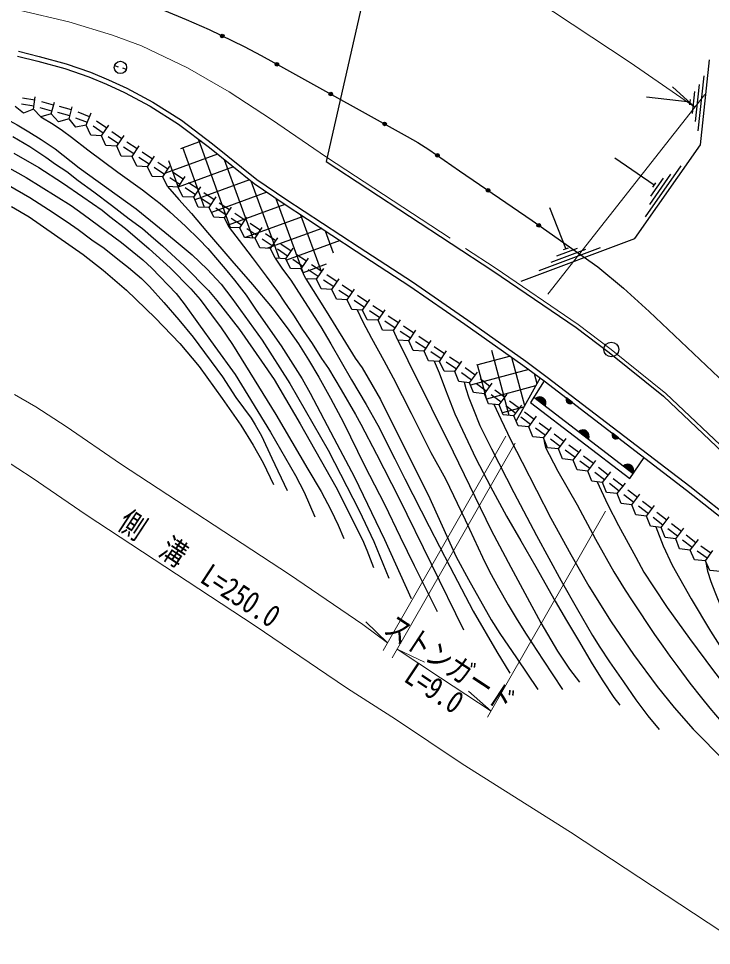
# Model space of a CAD drawing. Units: millimetres, scale not verified. Extents: x 40000 to 680000, y 20000 to 380000.
# Drawn here: x 202876 to 259153, y 243510 to 318804 of the extents above; entities that cross this region are included whole.
import ezdxf
from ezdxf.enums import TextEntityAlignment as Align

# ---------------------------------------------------------------- set-up
doc = ezdxf.new("R2010")
doc.units = ezdxf.units.MM
doc.header["$LTSCALE"] = 1000
doc.linetypes.add('CHAIN', pattern=[18.5, 12, -1.5, 3.5, -1.5])
for name, color, linetype, lineweight in [('M-BGD', 7, 'Continuous', 25), ('M-BMK', 2, 'CHAIN', 13), ('M-BMK-ROW', 30, 'Continuous', 25), ('M-BMK-SRVR', 3, 'Continuous', 25), ('M-STR-HTXT', 7, 'Continuous', 13)]:
    doc.layers.add(name, color=color, linetype=linetype, lineweight=lineweight)
doc.styles.add('ＭＳ ゴシック', font='')
doc.styles.get('ＭＳ ゴシック').set_extended_font_data('MS Gothic')

msp = doc.modelspace()

# ---------------------------------------------------------------- hatches: boundary and pattern name
at = {"layer": 'M-BGD'}
for points in [[(219285, 317451, -0.41421), (219486, 317521, -0.41421), (219556, 317321, -1)], [(223728, 315160, -0.41421), (223932, 315219, -0.41421), (223991, 315015, -1)], [(228104, 312741, -0.41421), (228308, 312800, -0.41421), (228367, 312596, -1)], [(232479, 310320, -0.41421), (232683, 310378, -0.41421), (232741, 310174, -1)], [(236776, 307769, -0.41421), (236985, 307805, -0.41421), (237021, 307596, -1)], [(240886, 304922, -0.41421), (241094, 304961, -0.41421), (241133, 304752, -1)], [(245008, 302092, -0.41421), (245217, 302128, -0.41421), (245253, 301919, -1)], [(244877, 287942, -0.82183), (245663, 287339)], [(247378, 287984), (247875, 287603, -0.84072)], [(248377, 285258, -0.82183), (249163, 284655)], [(251110, 285121), (251606, 284740, -0.84072)], [(252008, 282473, -0.82183), (252794, 281869)]]:
    msp.add_hatch(color=256, dxfattribs=at).paths.add_polyline_path(points)

# ---------------------------------------------------------------- linework, layer by layer
for p, q in [((210669, 314984), (210980, 314889)), ((211315, 314787), (211625, 314691)), ((258073, 309677), (258549, 314151)), ((257854, 310454), (258172, 313438)), ((257620, 311083), (257810, 312873)), ((204116, 311688), (203127, 311838)), ((204191, 312183), (203202, 312332)), ((204078, 311441), (204229, 312436)), ((205721, 311776), (204756, 312036)), ((205527, 311052), (205786, 312018)), ((257416, 312009), (253890, 312411)), ((257394, 311801), (257439, 312218)), ((203269, 311109), (202595, 311666)), ((204078, 311441), (203269, 311109)), ((204686, 310812), (204078, 311441)), ((205592, 311293), (204626, 311553)), ((205527, 311052), (204686, 310812)), ((206134, 310422), (205527, 311052)), ((207040, 310904), (206075, 311163)), ((207170, 311387), (206204, 311646)), ((206975, 310662), (207235, 311628)), ((208644, 310831), (207709, 311186)), ((208378, 310130), (208766, 311153)), ((206975, 310662), (206134, 310422)), ((207517, 309975), (206975, 310662)), ((208466, 310363), (207532, 310718)), ((210038, 309894), (209215, 310462)), ((208378, 310130), (207517, 309975)), ((208739, 309333), (208378, 310130)), ((209754, 309483), (208931, 310051)), ((209612, 309277), (210216, 310151)), ((211272, 309042), (210449, 309610)), ((209612, 309277), (208739, 309333)), ((209973, 308480), (209612, 309277)), ((210988, 308630), (210165, 309199)), ((210846, 308424), (211450, 309299)), ((212511, 308222), (211677, 308774)), ((217719, 308830), (216027, 308214)), ((217460, 309027), (220077, 301835)), ((210846, 308424), (209973, 308480)), ((211223, 307635), (210846, 308424)), ((212235, 307805), (211401, 308357)), ((212097, 307596), (212667, 308458)), ((216181, 308363), (217960, 303474)), ((212097, 307596), (211223, 307635)), ((212474, 306807), (212097, 307596)), ((213485, 306977), (212652, 307529)), ((213761, 307394), (212928, 307946)), ((213347, 306768), (213917, 307629)), ((219046, 307793), (214802, 306248)), ((215054, 307282), (215843, 305113)), ((219589, 307354), (221911, 300976)), ((254504, 305279), (251308, 307470)), ((213347, 306768), (212474, 306807)), ((213724, 305979), (213347, 306768)), ((214736, 306149), (213902, 306701)), ((215012, 306566), (214178, 307118)), ((214598, 305941), (215168, 306801)), ((220344, 306745), (215851, 305109)), ((253797, 302694), (256687, 306834)), ((214598, 305941), (213724, 305979)), ((214975, 305151), (214598, 305941)), ((215987, 305321), (215153, 305873)), ((216263, 305738), (215429, 306290)), ((215849, 305113), (216419, 305973)), ((221642, 305697), (217198, 304079)), ((254137, 303706), (255854, 306166)), ((254235, 304370), (255265, 305846)), ((215849, 305113), (214975, 305151)), ((216226, 304323), (215849, 305113)), ((217238, 304493), (216404, 305045)), ((217514, 304910), (216680, 305462)), ((217100, 304285), (217670, 305145)), ((221742, 305615), (224032, 299326)), ((254384, 305107), (254624, 305452)), ((217100, 304285), (216226, 304323)), ((217477, 303495), (217100, 304285)), ((218489, 303665), (217655, 304217)), ((218765, 304082), (217931, 304634)), ((218351, 303457), (218920, 304317)), ((223053, 304690), (218545, 303049)), ((223780, 304194), (225958, 298211)), ((218351, 303457), (217477, 303495)), ((218728, 302667), (218351, 303457)), ((220015, 303254), (219181, 303806)), ((219601, 302629), (220171, 303489)), ((224511, 303700), (219892, 302019)), ((219739, 302837), (218905, 303389)), ((221266, 302426), (220432, 302978)), ((226006, 302724), (221287, 301006)), ((225783, 302869), (227477, 298215)), ((247333, 300116), (246016, 303416)), ((219601, 302629), (218728, 302667)), ((219978, 301839), (219601, 302629)), ((220990, 302009), (220156, 302561)), ((220852, 301801), (221422, 302661)), ((222516, 301590), (221685, 302146)), ((220852, 301801), (219978, 301839)), ((221225, 301009), (220852, 301801)), ((222238, 301174), (221407, 301730)), ((222099, 300966), (222676, 301829)), ((223762, 300755), (222931, 301312)), ((227500, 301747), (223096, 300144)), ((227778, 301566), (228427, 299783)), ((222099, 300966), (221225, 301009)), ((222472, 300175), (222099, 300966)), ((223484, 300340), (222653, 300896)), ((223345, 300132), (223923, 300995)), ((225009, 299921), (224178, 300477)), ((228994, 300771), (224644, 299187)), ((223345, 300132), (222472, 300175)), ((223718, 299341), (223345, 300132)), ((224731, 299506), (223900, 300062)), ((224592, 299298), (225169, 300161)), ((245171, 298342), (250128, 300205)), ((246140, 299027), (248948, 300082)), ((246596, 299519), (248281, 300152)), ((247136, 300042), (247529, 300190)), ((224592, 299298), (223718, 299341)), ((224965, 298507), (224592, 299298)), ((225978, 298671), (225147, 299228)), ((226256, 299087), (225425, 299643)), ((225839, 298464), (226416, 299327)), ((225839, 298464), (224965, 298507)), ((226212, 297673), (225839, 298464)), ((227869, 298841), (225984, 298155)), ((227224, 297837), (226393, 298393)), ((227502, 298253), (226671, 298809)), ((227085, 297629), (227663, 298492)), ((227085, 297629), (226212, 297673)), ((227458, 296838), (227085, 297629)), ((228471, 297003), (227640, 297559)), ((228749, 297418), (227918, 297975)), ((228332, 296795), (228909, 297658)), ((228332, 296795), (227458, 296838)), ((228705, 296004), (228332, 296795)), ((229717, 296169), (228886, 296725)), ((229996, 296584), (229164, 297140)), ((229578, 295961), (230156, 296824)), ((229578, 295961), (228705, 296004)), ((229951, 295170), (229578, 295961)), ((231242, 295750), (230411, 296306)), ((230825, 295127), (231403, 295990)), ((230825, 295127), (229951, 295170)), ((230964, 295334), (230133, 295891)), ((232489, 294916), (231658, 295472)), ((232072, 294292), (232649, 295155)), ((231198, 294336), (230825, 295127)), ((232211, 294500), (231380, 295056)), ((233735, 294082), (232904, 294638)), ((232072, 294292), (231198, 294336)), ((232445, 293501), (232072, 294292)), ((233457, 293666), (232626, 294222)), ((233318, 293458), (233896, 294321)), ((234982, 293247), (234151, 293803)), ((233318, 293458), (232445, 293501)), ((233691, 292667), (233318, 293458)), ((234704, 292832), (233873, 293388)), ((234565, 292624), (235142, 293487)), ((236229, 292413), (235398, 292969)), ((234565, 292624), (233691, 292667)), ((234938, 291833), (234565, 292624)), ((235951, 291998), (235119, 292554)), ((235812, 291790), (236389, 292653)), ((235812, 291790), (234938, 291833)), ((236185, 290999), (235812, 291790)), ((237197, 291163), (236366, 291719)), ((237475, 291579), (236644, 292135)), ((237058, 290956), (237636, 291819)), ((241295, 291854), (242709, 286573)), ((237058, 290956), (236185, 290999)), ((237431, 290164), (237058, 290956)), ((238444, 290329), (237613, 290885)), ((238722, 290745), (237891, 291301)), ((238305, 290121), (238882, 290984)), ((242820, 291374), (240070, 290637)), ((240127, 290693), (240858, 287965)), ((242922, 291302), (243976, 287368)), ((238305, 290121), (237431, 290164)), ((238637, 289312), (238305, 290121)), ((239656, 289424), (238855, 290023)), ((239955, 289825), (239154, 290423)), ((239507, 289224), (240146, 290081)), ((244321, 290297), (239587, 289028)), ((244757, 289974), (244977, 289151)), ((239507, 289224), (238637, 289312)), ((239839, 288415), (239507, 289224)), ((241158, 288928), (240356, 289526)), ((240709, 288327), (241348, 289184)), ((245239, 289616), (243279, 286128)), ((240709, 288327), (239839, 288415)), ((240858, 288527), (240057, 289125)), ((244873, 288965), (240885, 287897)), ((242360, 288031), (241558, 288629)), ((241041, 287518), (240709, 288327)), ((242061, 287630), (241259, 288228)), ((241911, 287430), (242551, 288287)), ((243562, 287134), (242760, 287732)), ((244732, 288054), (252807, 281859)), ((244877, 287942), (245663, 287339)), ((247875, 287603), (247378, 287984)), ((241911, 287430), (241041, 287518)), ((242243, 286621), (241911, 287430)), ((243895, 287224), (242183, 286765)), ((243263, 286733), (242461, 287331)), ((243113, 286533), (243753, 287389)), ((243113, 286533), (242243, 286621)), ((243445, 285723), (243113, 286533)), ((244465, 285836), (243663, 286434)), ((244764, 286236), (243962, 286835)), ((244315, 285635), (244955, 286492)), ((244315, 285635), (243445, 285723)), ((244647, 284826), (244315, 285635)), ((245667, 284939), (244866, 285537)), ((245966, 285339), (245165, 285937)), ((245517, 284738), (246157, 285595)), ((245517, 284738), (244647, 284826)), ((245849, 283929), (245517, 284738)), ((246869, 284041), (246068, 284639)), ((247168, 284442), (246367, 285040)), ((246719, 283841), (247359, 284698)), ((248377, 285258), (249163, 284655)), ((251606, 284740), (251110, 285121)), ((246719, 283841), (245849, 283929)), ((248370, 283545), (247569, 284143)), ((247051, 283032), (246719, 283841)), ((248071, 283144), (247270, 283742)), ((247922, 282944), (248561, 283801)), ((249572, 282648), (248771, 283246)), ((247922, 282944), (247051, 283032)), ((248253, 282135), (247922, 282944)), ((249273, 282247), (248472, 282845)), ((249124, 282047), (249763, 282903)), ((252008, 282473), (252794, 281869)), ((249124, 282047), (248253, 282135)), ((249443, 281232), (249124, 282047)), ((250464, 281328), (249672, 281939)), ((250769, 281724), (249978, 282335)), ((250311, 281130), (250974, 281989)), ((250311, 281130), (249443, 281232)), ((250630, 280316), (250311, 281130)), ((251651, 280412), (250860, 281023)), ((251957, 280808), (251165, 281418)), ((251499, 280214), (252162, 281073)), ((251499, 280214), (250630, 280316)), ((251818, 279399), (251499, 280214)), ((252839, 279495), (252047, 280106)), ((253144, 279891), (252353, 280502)), ((252686, 279297), (253349, 280156)), ((252686, 279297), (251818, 279399)), ((254332, 278975), (253540, 279586)), ((253005, 278483), (252686, 279297)), ((254027, 278579), (253235, 279190)), ((253874, 278381), (254537, 279240)), ((255519, 278058), (254728, 278669)), ((253874, 278381), (253005, 278483)), ((254193, 277567), (253874, 278381)), ((255214, 277663), (254422, 278273)), ((255061, 277465), (255724, 278324)), ((255061, 277465), (254193, 277567)), ((255380, 276650), (255061, 277465)), ((256402, 276746), (255610, 277357)), ((256707, 277142), (255915, 277753)), ((256249, 276548), (256912, 277407)), ((256249, 276548), (255380, 276650)), ((256568, 275734), (256249, 276548)), ((257589, 275830), (256797, 276441)), ((257895, 276226), (257103, 276836)), ((257436, 275632), (258099, 276491)), ((257436, 275632), (256568, 275734)), ((257787, 274831), (257436, 275632)), ((259094, 275374), (258278, 275954)), ((258659, 274763), (259257, 275604)), ((258659, 274763), (257787, 274831)), ((258804, 274967), (257989, 275546)), ((259010, 273962), (258659, 274763)), ((259882, 273894), (259010, 273962))]:
    msp.add_line(p, q, dxfattribs=at)
for points in [[(214726, 319469), (216496, 318723), (218349, 317901), (221196, 316532), (222571, 315794), (224634, 314662), (234442, 309233), (235305, 308728), (236188, 308167), (236811, 307744), (238697, 306420), (244581, 302392), (249935, 298624), (252008, 296913), (254097, 295006), (259741, 289645), (264741, 284757), (267089, 282232), (268884, 280203), (270707, 277996), (272205, 276250), (277434, 271532), (283936, 264976), (289334, 259111)], [(202785, 315756), (204439, 315344), (206625, 314753), (208587, 314068), (210032, 313468), (211493, 312800), (213572, 311673), (215877, 310226), (218388, 308324), (222002, 305405), (224364, 303797), (230309, 299911), (234648, 297077), (239128, 293981), (243844, 290650), (245577, 289365), (257139, 280496), (260958, 277472), (263522, 275409), (272714, 266483), (284794, 254591)], [(202872, 316147), (204540, 315731), (206743, 315136), (208730, 314442), (210191, 313834), (211671, 313158), (213774, 312019), (216105, 310555), (218635, 308639), (222241, 305727), (224586, 304129), (230528, 300246), (234871, 297409), (239358, 294309), (244078, 290974), (245818, 289685), (257385, 280811), (261208, 277785), (263787, 275709), (272994, 266769), (285077, 254873)], [(243703, 297470), (252939, 300942), (258256, 308558), (258990, 315459)], [(200307, 311491), (201214, 310971), (201879, 310663), (202765, 310162), (203709, 309613), (204711, 308968), (205857, 308208), (207806, 306682), (212429, 303341), (214756, 301449), (215527, 300823), (216991, 299610), (218204, 298438), (219329, 297222), (220207, 296082), (222661, 292688), (224912, 289171), (228013, 283733), (230532, 278839), (231735, 276333), (232955, 273349)], [(204686, 310812), (205697, 310212), (206442, 309704), (207178, 309159), (208513, 308151), (210947, 306326), (212942, 304885), (213678, 304322), (214377, 303769), (215158, 303115), (216431, 301931), (217540, 300842), (218248, 300116), (219038, 299208), (219792, 298318), (220421, 297551), (221356, 296344), (222183, 295127), (224193, 292221), (225912, 289533), (226558, 288371), (228496, 284706), (230166, 281543), (232589, 276492), (234770, 271704)], [(202413, 309211), (203785, 308398), (205106, 307542), (205889, 306986), (206791, 306376), (207723, 305653), (208998, 304716), (210428, 303650), (211852, 302546), (212946, 301740), (213850, 300962), (214579, 300353), (216344, 298687), (218310, 296704), (218978, 295910), (220815, 293536), (222603, 290985), (223629, 289471), (225762, 285887), (228643, 280775), (230818, 276460), (231172, 275614), (231713, 274214)], [(200951, 307287), (203507, 305893), (207156, 303604), (208136, 302918), (211234, 300621), (212970, 299193), (213706, 298524), (215673, 296460), (216316, 295623), (217502, 294012), (218831, 292177), (220475, 289879), (223346, 285196), (225370, 281672), (226061, 280321), (226945, 278322)], [(202491, 307881), (204527, 306691), (206450, 305461), (208090, 304332), (209675, 303244), (210299, 302719), (211574, 301738), (213481, 300099), (215196, 298560), (216882, 296858), (217624, 295987), (218552, 294736), (219325, 293684), (220240, 292319), (223771, 286632), (226385, 282209), (227467, 280386), (228241, 278905), (228824, 277646), (229293, 276568)], [(202048, 305264), (203785, 304269), (205308, 303283), (206833, 302286), (207718, 301672), (208835, 300834), (209828, 300142), (210942, 299250), (211795, 298568), (212851, 297691), (213524, 297039), (214668, 295746), (215904, 294339), (217058, 292914), (219428, 289697), (220514, 288032), (221763, 286330), (222103, 285794), (222612, 284904), (223441, 283103), (224699, 280463)], [(214975, 305151), (215887, 304112), (216934, 302959), (218217, 301424), (220197, 299116), (221882, 297199), (223485, 295295), (224817, 293481), (225612, 292385), (226418, 291087), (227271, 289668), (228206, 287970), (229269, 285977), (230979, 282509), (232610, 279364), (233867, 276707), (235014, 274383), (236871, 270626)], [(202293, 303529), (203751, 302689), (208116, 299630), (209758, 298358), (211655, 296742), (213975, 294484), (215986, 292397), (217539, 290552), (219426, 287951), (220929, 285762), (221937, 284152), (222745, 282704), (223570, 280954)], [(219978, 301839), (220790, 300772), (221848, 299404), (222975, 297878), (223917, 296619), (224487, 295777), (225204, 294722), (225983, 293464), (226717, 292403), (227487, 291181), (228040, 290384), (229080, 288648), (230245, 286653), (230677, 285859), (231947, 283426), (233768, 279862), (239013, 269152)], [(223718, 299341), (224315, 298446), (224981, 297546), (225857, 296192), (227429, 293763), (228245, 292393), (229927, 289448), (231122, 287455), (232060, 285774), (233425, 283046), (234243, 281421), (236227, 277530), (237917, 274288), (239788, 270670), (241719, 267350), (242770, 265637)], [(226212, 297673), (227863, 295045), (230216, 291221), (230772, 290425), (231273, 289597), (232261, 287853), (234119, 284146), (236149, 280122), (238423, 275087), (239420, 273233), (241258, 269960), (241974, 268851), (243306, 266875), (245065, 264314)], [(230388, 295148), (230826, 294176), (231539, 292850), (232535, 291014), (233311, 289623), (234775, 286759), (236364, 283561), (237544, 281423), (239139, 278087), (240564, 275047), (241127, 273886), (241847, 272563), (242631, 271178), (243362, 269951), (244097, 268793), (245489, 266690), (247052, 264311)], [(233691, 292667), (234493, 291025), (236409, 287167), (238176, 283618), (241264, 277252), (242865, 274242), (243998, 272127), (245294, 269716), (246659, 267415), (247626, 265962), (248425, 264887)], [(236621, 290977), (237032, 290028), (237542, 288648), (238307, 286691), (238939, 285361), (240016, 283074), (241198, 280795), (242510, 278380), (243663, 276376), (244900, 274270), (246458, 271465), (247375, 269906), (248347, 268283), (249461, 266387), (250321, 265004), (251218, 263655), (251709, 263033)], [(239072, 289268), (239209, 288748), (239460, 287996), (239822, 287040), (240353, 285756), (241286, 283844), (243103, 280309), (244954, 276800), (246940, 273126), (248277, 270813), (249494, 268696), (250095, 267728), (250881, 266545), (251996, 264925), (253023, 263456), (253991, 262167), (254915, 261053)], [(245577, 289365), (244444, 287607), (252520, 281438), (253685, 283145)], [(241476, 287474), (242055, 286260), (242851, 284548), (243790, 282774), (246102, 278221), (247735, 275259), (249201, 272683), (251016, 269796), (252810, 267152), (254739, 264558), (256123, 262844), (257660, 261093), (258472, 260255), (260430, 258257), (263274, 255617), (264459, 254468), (267329, 251714), (268957, 250199), (270899, 248320), (272285, 246997), (274816, 244658)], [(245517, 284738), (245580, 284320), (245706, 283896), (245964, 283393), (246673, 282047), (248234, 279292), (249732, 276517), (251235, 273868), (252142, 272371), (252706, 271505), (253310, 270624), (253935, 269654), (254517, 268783), (255202, 267833), (255773, 267018), (256416, 266143), (257398, 264826), (258356, 263621), (259023, 262796), (259929, 261696)], [(249877, 281181), (250709, 279350), (251611, 277629), (252998, 275064), (253670, 273822), (254433, 272644), (255566, 270969), (257370, 268455), (259325, 265817), (261464, 263044), (263304, 260645), (265050, 258426), (266217, 257017), (267665, 255450), (270070, 252955), (275240, 247589), (276440, 246274)], [(254627, 277516), (255226, 275961), (255955, 274395), (257501, 271675), (259085, 269040), (260225, 267246), (261480, 265390), (262689, 263584), (263345, 262700), (265299, 260183), (266812, 258412), (268485, 256724), (270890, 254365), (272620, 252542), (273930, 251142), (274540, 250477), (275330, 249427), (276685, 247892), (277340, 247170)], [(258659, 274763), (258835, 273905), (259104, 273065), (259421, 272228), (260001, 270820), (260780, 269435), (261746, 267839), (262701, 266188), (263728, 264608), (265649, 262056), (267142, 260247), (269248, 258019), (271319, 255960), (273437, 253890), (274326, 252934), (275983, 251008), (277491, 249231), (278395, 248220)]]:
    msp.add_lwpolyline(points, dxfattribs=at)
for centre, radius in [((219421, 317386), 150), ((211147, 314838), 500), ((223859, 315087), 150), ((228235, 312669), 150), ((232610, 310247), 150), ((236898, 307682), 150), ((241010, 304837), 150), ((245130, 302005), 150)]:
    msp.add_circle(centre, radius, dxfattribs=at)
for centre, radius, start, end in [((245211, 287563), 505, 333.67871, 131.3369), ((247660, 287837), 318, 152.39581, 312.61354), ((248710, 284879), 505, 333.67871, 131.3369), ((251391, 284974), 318, 152.39581, 312.61354), ((252341, 282093), 505, 333.67871, 131.3369)]:
    msp.add_arc(centre, radius, start, end, dxfattribs=at)
at = {"layer": 'M-BMK'}
msp.add_lwpolyline([(203038, 319454), (206955, 318543), (210511, 317445), (212866, 316592), (216588, 314809), (219972, 312844), (223422, 310613), (227887, 307535), (241575, 298564), (248329, 293946), (251018, 291921), (255455, 288346), (261364, 282750), (268895, 275201), (287147, 256933)], dxfattribs=at)
at = {"layer": 'M-BMK-ROW'}
msp.add_line((232580, 327973), (227868, 307188), dxfattribs=at)
msp.add_lwpolyline([(227868, 307188), (241408, 298315), (248154, 293703), (250833, 291685), (255258, 288120), (261155, 282536), (268682, 274989), (286934, 256721)], dxfattribs=at)
at = {"layer": 'M-BMK-SRVR'}
msp.add_circle((251018, 291921), 600, dxfattribs=at)
at = {"layer": 'M-STR-HTXT'}
for p, q in [((257799, 311608), (255992, 313269)), ((258613, 312644), (245865, 296407)), ((242448, 284893), (232480, 267471)), ((243200, 284305), (233231, 266883)), ((250548, 278783), (240974, 262051)), ((232829, 268081), (231083, 269807)), ((233623, 267568), (235843, 266521)), ((241260, 262551), (239417, 264173))]:
    msp.add_line(p, q, dxfattribs=at)
for points in [[(151013, 343557), (154888, 343739), (160095, 343739), (164378, 343749), (169531, 343729), (178331, 343767), (196039, 343625), (200695, 343523), (204646, 342923), (208955, 341861), (213353, 340394), (217352, 338481), (220497, 336788), (227368, 332090), (234575, 327287), (238512, 324560), (252550, 315228), (257799, 311608)], [(202552, 288268), (204283, 287263), (206757, 285663), (211149, 282635), (224886, 273633), (230830, 269569), (232829, 268081)], [(201668, 283000), (203980, 281504), (208360, 278485), (222104, 269478), (227913, 265507), (229595, 264391), (233485, 261894), (238914, 258259), (247697, 252721), (268888, 238757)], [(233623, 267568), (237152, 265255), (241260, 262551)]]:
    msp.add_lwpolyline(points, dxfattribs=at)

# ---------------------------------------------------------------- texts
at = {"layer": 'M-STR-HTXT', "style": 'ＭＳ ゴシック', "width": 0.8}
for s, rotation, p in [('側\u3000溝\u3000L=250.0', 326.76, (216778, 272907)), ('ストンガード', 326.642, (237123, 265212))]:
    msp.add_text(s, height=1833, rotation=rotation, dxfattribs=at).set_placement(p, align=Align.BOTTOM_CENTER)
msp.add_text('L=9.0', height=1833, rotation=326.323, dxfattribs=at).set_placement((237167, 265165), align=Align.TOP_CENTER)

doc.saveas('drawing.dxf')
